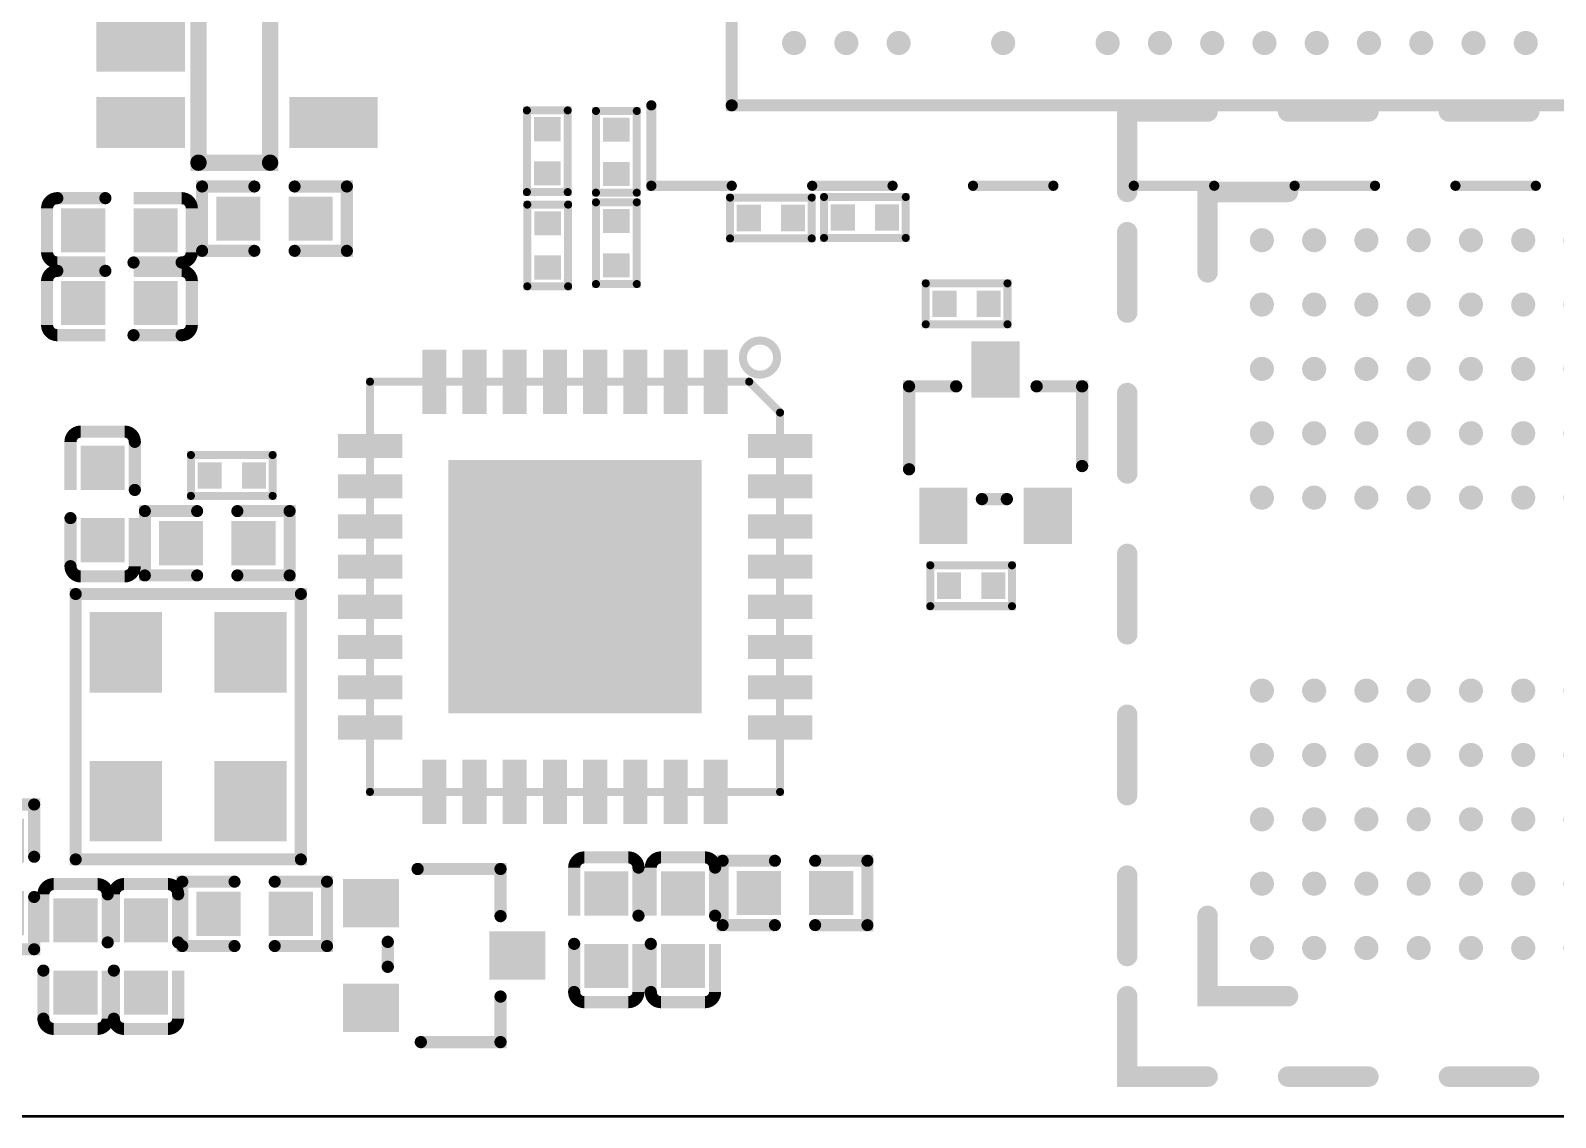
# Model space of a CAD drawing. Extents: x -0.2 to 69.5, y 0 to 51.5.
# Drawn here: x 22.91 to 41.88, y 0.01 to 13.52 of the extents above; entities that cross this region are included whole.
import ezdxf

# ---------------------------------------------------------------- set-up
doc = ezdxf.new("R2010")
doc.units = 0
for name, color, linetype in [('2D_LINE_00', 253, 'CONTINUOUS'), ('DRIL_NPLTE_THRU_01', 255, 'CONTINUOUS'), ('DRIL_PLTE_THRU_01', 255, 'CONTINUOUS'), ('PADS_INNER', 253, 'CONTINUOUS'), ('PADS_TOP', 253, 'CONTINUOUS'), ('PART_TOP_2DLINE_00', 1, 'CONTINUOUS'), ('PART_TOP_2DLINE_01', 1, 'CONTINUOUS'), ('PART_TOP_2DLINE_126', 255, 'CONTINUOUS')]:
    doc.layers.add(name, color=color, linetype=linetype)

# ---------------------------------------------------------------- blocks, each defined once
blk = doc.blocks.new('DRAWING_551')
at = {"layer": '2D_LINE_00', "const_width": 0.03}
blk.add_lwpolyline([(8.386, -18.085), (-60.014, -18.085, -0.414214), (-60.613, -17.485), (-60.613, 4.916), (-59.513, 4.916, 0.414214), (-58.863, 5.565), (-58.863, 8.265, 0.414214), (-59.513, 8.915), (-60.613, 8.915), (-60.613, 26.316, -0.414214), (-60.014, 26.915), (-30.063, 26.915, -0.413192), (-29.815, 26.667), (-29.815, 23.399, 0.967377), (-28.813, 23.399), (-28.813, 26.665, -0.414214), (-28.563, 26.915), (8.386, 26.915, -0.414214)], format="xyb", dxfattribs=at)
blk = doc.blocks.new('SMOOTH_0$2032')
at = {"const_width": 0.1016}
blk.add_lwpolyline([(-0.0508, 0, 1), (0.0508, 0, 1)], format="xyb", close=True, dxfattribs=at)
blk = doc.blocks.new('PART_BODY_TOP_495')
at = {"layer": 'PART_TOP_2DLINE_00', "const_width": 0.203}
blk.add_lwpolyline([(-0.41, -1.45), (0.48, -1.45), (0.48, 1.45), (-0.41, 1.45)], close=True, dxfattribs=at)
blk.add_lwpolyline([(0.44, -1.02), (0.03, -1.43)], dxfattribs=at)
at = {"layer": 'PART_TOP_2DLINE_00'}
for p in [(-0.41, 1.45), (0.48, 1.45), (0.44, -1.02), (-0.41, -1.45), (0.03, -1.43), (0.48, -1.45)]:
    blk.add_blockref('SMOOTH_0$2032', p, dxfattribs=at)
blk = doc.blocks.new('DRIL_HOLE_0')
blk.add_lwpolyline([(0, 0, 1), (0, 0, 1)], format="xyb", close=True)
blk = doc.blocks.new('PAD_0')
blk.add_lwpolyline([(0, 0, 1), (0, 0, 1)], format="xyb", close=True)
blk = doc.blocks.new('PAD_1')
at = {"const_width": 0.635}
blk.add_lwpolyline([(-0.55, 0), (0.55, 0)], dxfattribs=at)
blk = doc.blocks.new('STK_TOP_26')
at = {"layer": 'DRIL_PLTE_THRU_01'}
blk.add_blockref('DRIL_HOLE_0', (0, 0), dxfattribs=at)
at = {"layer": 'PADS_INNER'}
blk.add_blockref('PAD_0', (0, 0), dxfattribs=at)
at = {"layer": 'PADS_TOP'}
blk.add_blockref('PAD_1', (0, 0), dxfattribs=at)
blk = doc.blocks.new('SYM_TOP_22')
for name, p in [('PART_BODY_TOP_495', (0, 0)), ('STK_TOP_26', (-1.2, 0.95)), ('STK_TOP_26', (1.2, 0.95)), ('STK_TOP_26', (1.2, 0)), ('STK_TOP_26', (-1.2, -0.95)), ('STK_TOP_26', (1.2, -0.95))]:
    blk.add_blockref(name, p)
blk = doc.blocks.new('PART_TOP_92')
blk.add_blockref('SYM_TOP_22', (0, 0))
blk = doc.blocks.new('SMOOTH_0$1')
at = {"const_width": 0.05}
blk.add_lwpolyline([(-0.025, 0, 1), (0.025, 0, 1)], format="xyb", close=True, dxfattribs=at)
blk = doc.blocks.new('PART_BODY_TOP_725')
at = {"layer": 'PART_TOP_2DLINE_01', "const_width": 0.1}
blk.add_lwpolyline([(-3.062132, 2.3, 1), (-2.637868, 2.3, 1)], format="xyb", close=True, dxfattribs=at)
blk.add_lwpolyline([(-2.55, 2.166), (-2.166, 2.55), (2.55, 2.55), (2.55, -2.55), (-2.55, -2.55)], close=True, dxfattribs=at)
at = {"layer": 'PART_TOP_2DLINE_01'}
for p in [(-2.166, 2.55), (2.55, 2.55), (-2.55, 2.166), (-2.55, -2.55), (2.55, -2.55)]:
    blk.add_blockref('SMOOTH_0$1', p, dxfattribs=at)
blk = doc.blocks.new('PAD_17')
at = {"const_width": 0.3}
blk.add_lwpolyline([(-0.4, 0), (0.4, 0)], dxfattribs=at)
blk = doc.blocks.new('STK_TOP_70')
at = {"layer": 'DRIL_NPLTE_THRU_01'}
blk.add_blockref('DRIL_HOLE_0', (0, 0), dxfattribs=at)
at = {"layer": 'PADS_INNER'}
blk.add_blockref('PAD_0', (0, 0), dxfattribs=at)
at = {"layer": 'PADS_TOP'}
blk.add_blockref('PAD_17', (0, 0), dxfattribs=at)
blk = doc.blocks.new('STK_TOP_71')
at = {"layer": 'DRIL_NPLTE_THRU_01'}
blk.add_blockref('DRIL_HOLE_0', (0, 0), dxfattribs=at)
at = {"layer": 'PADS_INNER'}
blk.add_blockref('PAD_0', (0, 0), dxfattribs=at)
at = {"layer": 'PADS_TOP', "rotation": 90}
blk.add_blockref('PAD_17', (0, 0), dxfattribs=at)
blk = doc.blocks.new('PAD_18')
at = {"const_width": 3.15}
blk.add_lwpolyline([(-1.575, 0), (1.575, 0)], dxfattribs=at)
blk = doc.blocks.new('STK_TOP_72')
at = {"layer": 'DRIL_NPLTE_THRU_01'}
blk.add_blockref('DRIL_HOLE_0', (0, 0), dxfattribs=at)
at = {"layer": 'PADS_INNER'}
blk.add_blockref('PAD_0', (0, 0), dxfattribs=at)
at = {"layer": 'PADS_TOP', "rotation": 90}
blk.add_blockref('PAD_18', (0, 0), dxfattribs=at)
blk = doc.blocks.new('SYM_TOP_39')
for name, p in [('STK_TOP_71', (-1.75, 2.55)), ('STK_TOP_72', (0, 0)), ('STK_TOP_71', (-1.25, 2.55)), ('STK_TOP_71', (-0.75, 2.55)), ('STK_TOP_71', (-0.25, 2.55)), ('STK_TOP_71', (0.25, 2.55)), ('STK_TOP_71', (0.75, 2.55)), ('STK_TOP_71', (1.25, 2.55)), ('STK_TOP_71', (1.75, 2.55)), ('PART_BODY_TOP_725', (0, 0)), ('STK_TOP_70', (-2.55, 1.75)), ('STK_TOP_70', (2.55, 1.75)), ('STK_TOP_70', (-2.55, 1.25)), ('STK_TOP_70', (2.55, 1.25)), ('STK_TOP_70', (-2.55, 0.75)), ('STK_TOP_70', (2.55, 0.75)), ('STK_TOP_70', (-2.55, 0.25)), ('STK_TOP_70', (2.55, 0.25)), ('STK_TOP_70', (-2.55, -0.25)), ('STK_TOP_70', (2.55, -0.25)), ('STK_TOP_70', (-2.55, -0.75)), ('STK_TOP_70', (2.55, -0.75)), ('STK_TOP_70', (-2.55, -1.25)), ('STK_TOP_70', (2.55, -1.25)), ('STK_TOP_70', (-2.55, -1.75)), ('STK_TOP_70', (2.55, -1.75)), ('STK_TOP_71', (-1.75, -2.55)), ('STK_TOP_71', (-1.25, -2.55)), ('STK_TOP_71', (-0.75, -2.55)), ('STK_TOP_71', (-0.25, -2.55)), ('STK_TOP_71', (0.25, -2.55)), ('STK_TOP_71', (0.75, -2.55)), ('STK_TOP_71', (1.25, -2.55)), ('STK_TOP_71', (1.75, -2.55))]:
    blk.add_blockref(name, p)
blk = doc.blocks.new('PART_TOP_242')
blk.add_blockref('SYM_TOP_39', (0, 0))
blk = doc.blocks.new('SMOOTH_0$15')
at = {"const_width": 0.075}
blk.add_lwpolyline([(-0.0375, 0, 1), (0.0375, 0, 1)], format="xyb", close=True, dxfattribs=at)
blk = doc.blocks.new('PART_BODY_TOP_494')
at = {"layer": 'PART_TOP_2DLINE_01', "const_width": 0.15}
blk.add_lwpolyline([(-1.65, 1.4), (1.65, 1.4), (1.65, -1.4), (-1.65, -1.4)], close=True, dxfattribs=at)
at = {"layer": 'PART_TOP_2DLINE_01'}
for p in [(-1.65, 1.4), (1.65, 1.4), (-1.65, -1.4), (1.65, -1.4)]:
    blk.add_blockref('SMOOTH_0$15', p, dxfattribs=at)
blk = doc.blocks.new('PAD_5')
at = {"const_width": 0.9}
blk.add_lwpolyline([(-0.5, 0), (0.5, 0)], dxfattribs=at)
blk = doc.blocks.new('STK_TOP_25')
at = {"layer": 'DRIL_PLTE_THRU_01'}
blk.add_blockref('DRIL_HOLE_0', (0, 0), dxfattribs=at)
at = {"layer": 'PADS_INNER'}
blk.add_blockref('PAD_0', (0, 0), dxfattribs=at)
at = {"layer": 'PADS_TOP'}
blk.add_blockref('PAD_5', (0, 0), dxfattribs=at)
blk = doc.blocks.new('SYM_TOP_21')
for name, p in [('PART_BODY_TOP_494', (0, 0)), ('STK_TOP_25', (-0.92507, 0.77495)), ('STK_TOP_25', (0.92507, 0.77495)), ('STK_TOP_25', (-0.92507, -0.77495)), ('STK_TOP_25', (0.92507, -0.77495))]:
    blk.add_blockref(name, p)
blk = doc.blocks.new('PART_TOP_243')
blk.add_blockref('SYM_TOP_21', (0, 0))
blk = doc.blocks.new('SMOOTH_0$150114')
at = {"const_width": 0.075057}
blk.add_lwpolyline([(-0.037528, 0, 1), (0.037528, 0, 1)], format="xyb", close=True, dxfattribs=at)
blk = doc.blocks.new('PART_BODY_TOP_724')
at = {"layer": 'PART_TOP_2DLINE_126', "const_width": 0.15}
for points in [[(-0.25, 0.4), (-0.9, 0.4), (-0.9, -0.4), (-0.25, -0.4)], [(0.25, 0.4), (0.9, 0.4), (0.9, -0.4), (0.25, -0.4)]]:
    blk.add_lwpolyline(points, dxfattribs=at)
at = {"layer": 'PART_TOP_2DLINE_126'}
for p in [(-0.9, 0.4), (-0.25, 0.4), (0.25, 0.4), (0.9, 0.4), (-0.9, -0.4), (-0.25, -0.4), (0.25, -0.4), (0.9, -0.4)]:
    blk.add_blockref('SMOOTH_0$150114', p, dxfattribs=at)
blk = doc.blocks.new('PAD_19')
at = {"const_width": 0.55}
blk.add_lwpolyline([(-0.275, 0), (0.275, 0)], dxfattribs=at)
blk = doc.blocks.new('STK_TOP_112')
at = {"layer": 'DRIL_PLTE_THRU_01'}
blk.add_blockref('DRIL_HOLE_0', (0, 0), dxfattribs=at)
at = {"layer": 'PADS_INNER'}
blk.add_blockref('PAD_0', (0, 0), dxfattribs=at)
at = {"layer": 'PADS_TOP'}
blk.add_blockref('PAD_19', (0, 0), dxfattribs=at)
blk = doc.blocks.new('SYM_TOP_38')
for name, p in [('PART_BODY_TOP_724', (0, 0)), ('STK_TOP_112', (-0.450088, 0)), ('STK_TOP_112', (0.450088, 0))]:
    blk.add_blockref(name, p)
blk = doc.blocks.new('PART_TOP_252')
blk.add_blockref('SYM_TOP_38', (0, 0))
blk = doc.blocks.new('PART_TOP_253')
blk.add_blockref('SYM_TOP_38', (0, 0))
blk = doc.blocks.new('PART_TOP_254')
blk.add_blockref('SYM_TOP_38', (0, 0))
blk = doc.blocks.new('SMOOTH_0$1524')
at = {"const_width": 0.0762}
blk.add_lwpolyline([(-0.0381, 0, 1), (0.0381, 0, 1)], format="xyb", close=True, dxfattribs=at)
blk = doc.blocks.new('PART_BODY_TOP_730')
at = {"layer": 'PART_TOP_2DLINE_01', "const_width": 0.1524}
for points in [[(-0.701294, 0.51), (-0.701294, 1.076198), (0.29, 1.076198)], [(0.70104, -0.17), (0.70104, 0.14)], [(-0.701294, -0.49), (-0.701294, -1.076198), (0.33, -1.076198)]]:
    blk.add_lwpolyline(points, dxfattribs=at)
at = {"layer": 'PART_TOP_2DLINE_01'}
for p in [(-0.701294, 1.076198), (0.29, 1.076198), (-0.701294, 0.51), (0.70104, 0.14), (0.70104, -0.17), (-0.701294, -0.49), (-0.701294, -1.076198), (0.33, -1.076198)]:
    blk.add_blockref('SMOOTH_0$1524', p, dxfattribs=at)
blk = doc.blocks.new('PAD_20')
at = {"const_width": 0.6}
blk.add_lwpolyline([(-0.35, 0), (0.35, 0)], dxfattribs=at)
blk = doc.blocks.new('STK_TOP_114')
at = {"layer": 'DRIL_PLTE_THRU_01'}
blk.add_blockref('DRIL_HOLE_0', (0, 0), dxfattribs=at)
at = {"layer": 'PADS_INNER'}
blk.add_blockref('PAD_0', (0, 0), dxfattribs=at)
at = {"layer": 'PADS_TOP'}
blk.add_blockref('PAD_20', (0, 0), dxfattribs=at)
blk = doc.blocks.new('SYM_TOP_44')
for name, p in [('PART_BODY_TOP_730', (0, 0)), ('STK_TOP_114', (0.909828, 0.649986)), ('STK_TOP_114', (-0.910082, 0)), ('STK_TOP_114', (0.909828, -0.649986))]:
    blk.add_blockref(name, p)
blk = doc.blocks.new('PART_TOP_268')
blk.add_blockref('SYM_TOP_44', (0, 0))
blk = doc.blocks.new('PART_TOP_277')
blk.add_blockref('SYM_TOP_44', (0, 0))
blk = doc.blocks.new('PART_TOP_282')
blk.add_blockref('SYM_TOP_38', (0, 0))
blk = doc.blocks.new('PART_TOP_283')
blk.add_blockref('SYM_TOP_38', (0, 0))
blk = doc.blocks.new('SMOOTH_0$10008')
at = {"const_width": 0.05004}
blk.add_lwpolyline([(-0.02502, 0, 1), (0.02502, 0, 1)], format="xyb", close=True, dxfattribs=at)
blk = doc.blocks.new('PART_BODY_TOP_497')
at = {"layer": 'PART_TOP_2DLINE_126', "const_width": 0.1}
blk.add_lwpolyline([(-0.508, -0.254), (-0.508, 0.254), (0.508, 0.254), (0.508, -0.254)], close=True, dxfattribs=at)
at = {"layer": 'PART_TOP_2DLINE_126'}
for p in [(-0.508, 0.254), (0.508, 0.254), (-0.508, -0.254), (0.508, -0.254)]:
    blk.add_blockref('SMOOTH_0$10008', p, dxfattribs=at)
blk = doc.blocks.new('PAD_6')
at = {"const_width": 0.3}
blk.add_lwpolyline([(-0.165, 0), (0.165, 0)], dxfattribs=at)
blk = doc.blocks.new('STK_TOP_162')
at = {"layer": 'DRIL_PLTE_THRU_01'}
blk.add_blockref('DRIL_HOLE_0', (0, 0), dxfattribs=at)
at = {"layer": 'PADS_INNER'}
blk.add_blockref('PAD_0', (0, 0), dxfattribs=at)
at = {"layer": 'PADS_TOP', "rotation": 90}
blk.add_blockref('PAD_6', (0, 0), dxfattribs=at)
blk = doc.blocks.new('SYM_TOP_24')
for name, p in [('PART_BODY_TOP_497', (0, 0)), ('STK_TOP_162', (-0.275, 0)), ('STK_TOP_162', (0.275, 0))]:
    blk.add_blockref(name, p)
blk = doc.blocks.new('PART_TOP_347')
blk.add_blockref('SYM_TOP_24', (0, 0))
blk = doc.blocks.new('PART_TOP_348')
blk.add_blockref('SYM_TOP_24', (0, 0))
blk = doc.blocks.new('PART_TOP_349')
blk.add_blockref('SYM_TOP_24', (0, 0))
blk = doc.blocks.new('PART_TOP_350')
blk.add_blockref('SYM_TOP_24', (0, 0))
blk = doc.blocks.new('PART_TOP_351')
blk.add_blockref('SYM_TOP_24', (0, 0))
blk = doc.blocks.new('PART_TOP_352')
blk.add_blockref('SYM_TOP_24', (0, 0))
blk = doc.blocks.new('PART_TOP_353')
blk.add_blockref('SYM_TOP_24', (0, 0))
blk = doc.blocks.new('PART_TOP_354')
blk.add_blockref('SYM_TOP_24', (0, 0))
blk = doc.blocks.new('SMOOTH_0$15011')
at = {"const_width": 0.0751}
blk.add_lwpolyline([(-0.038, 0, 1), (0.038, 0, 1)], format="xyb", close=True, dxfattribs=at)
blk = doc.blocks.new('PART_BODY_TOP_753')
at = {"layer": 'PART_TOP_2DLINE_126', "const_width": 0.15}
for points in [[(-0.175, 0.4), (-0.773, 0.4, 0.414214), (-0.9, 0.273), (-0.9, -0.273, 0.414214), (-0.773, -0.4), (-0.175, -0.4)], [(0.175, -0.4), (0.773, -0.4, 0.414214), (0.9, -0.273), (0.9, 0.273, 0.414214), (0.773, 0.4), (0.175, 0.4)]]:
    blk.add_lwpolyline(points, format="xyb", dxfattribs=at)
at = {"layer": 'PART_TOP_2DLINE_126'}
for p in [(-0.773, 0.4), (-0.175, 0.4), (0.175, -0.4), (0.773, -0.4)]:
    blk.add_blockref('SMOOTH_0$15011', p, dxfattribs=at)
blk = doc.blocks.new('PAD_28')
at = {"const_width": 0.55}
blk.add_lwpolyline([(-0.275, 0), (0.275, 0)], dxfattribs=at)
blk = doc.blocks.new('STK_TOP_108')
at = {"layer": 'DRIL_PLTE_THRU_01'}
blk.add_blockref('DRIL_HOLE_0', (0, 0), dxfattribs=at)
at = {"layer": 'PADS_INNER'}
blk.add_blockref('PAD_0', (0, 0), dxfattribs=at)
at = {"layer": 'PADS_TOP', "rotation": 90}
blk.add_blockref('PAD_28', (0, 0), dxfattribs=at)
blk = doc.blocks.new('SYM_TOP_55')
for name, p in [('PART_BODY_TOP_753', (0, 0)), ('STK_TOP_108', (-0.450088, 0)), ('STK_TOP_108', (0.450088, 0))]:
    blk.add_blockref(name, p)
blk = doc.blocks.new('PART_TOP_355')
blk.add_blockref('SYM_TOP_55', (0, 0))
blk = doc.blocks.new('PART_TOP_356')
blk.add_blockref('SYM_TOP_55', (0, 0))
blk = doc.blocks.new('PART_TOP_357')
blk.add_blockref('SYM_TOP_55', (0, 0))
blk = doc.blocks.new('PART_TOP_358')
blk.add_blockref('SYM_TOP_55', (0, 0))
blk = doc.blocks.new('SMOOTH_0$127')
at = {"const_width": 0.0635}
blk.add_lwpolyline([(-0.03175, 0, 1), (0.03175, 0, 1)], format="xyb", close=True, dxfattribs=at)
blk = doc.blocks.new('PART_BODY_TOP_713')
at = {"layer": 'PART_TOP_2DLINE_01', "const_width": 0.127}
for points in [[(2.5, 12.5), (1.5, 12.5)], [(4.5, 12.5), (3.5, 12.5)], [(6.5, 12.5), (5.5, 12.5)], [(8.5, 12.5), (7.5, 12.5)], [(10.5, 12.5), (9.5, 12.5)], [(11.5, 12.5), (12.5, 12.5), (12.5, 11.5)]]:
    blk.add_lwpolyline(points, dxfattribs=at)
at = {"layer": 'PART_TOP_2DLINE_01', "const_width": 0.15}
blk.add_lwpolyline([(-11.5, -11.5), (-11.5, 11.5), (11.5, 11.5), (11.5, -11.5)], close=True, dxfattribs=at)
at = {"layer": 'PART_TOP_2DLINE_01'}
for name, p in [('SMOOTH_0$127', (1.5, 12.5)), ('SMOOTH_0$127', (2.5, 12.5)), ('SMOOTH_0$127', (3.5, 12.5)), ('SMOOTH_0$127', (4.5, 12.5)), ('SMOOTH_0$127', (5.5, 12.5)), ('SMOOTH_0$127', (6.5, 12.5)), ('SMOOTH_0$127', (7.5, 12.5)), ('SMOOTH_0$127', (8.5, 12.5)), ('SMOOTH_0$127', (9.5, 12.5)), ('SMOOTH_0$127', (10.5, 12.5)), ('SMOOTH_0$127', (11.5, 12.5)), ('SMOOTH_0$127', (12.5, 12.5)), ('SMOOTH_0$150114', (11.5, 11.5)), ('SMOOTH_0$127', (12.5, 11.5))]:
    blk.add_blockref(name, p, dxfattribs=at)
blk = doc.blocks.new('PAD_39')
at = {"const_width": 0.15}
blk.add_lwpolyline([(0, -0.075, 1), (0, 0.075, 1)], format="xyb", close=True, dxfattribs=at)
blk = doc.blocks.new('STK_TOP_239')
at = {"layer": 'DRIL_PLTE_THRU_01'}
blk.add_blockref('DRIL_HOLE_0', (0, 0), dxfattribs=at)
at = {"layer": 'PADS_INNER'}
blk.add_blockref('PAD_0', (0, 0), dxfattribs=at)
at = {"layer": 'PADS_TOP'}
blk.add_blockref('PAD_39', (0, 0), dxfattribs=at)
blk = doc.blocks.new('SYM_TOP_36')
for name, p in [('PART_BODY_TOP_713', (0, 0)), ('STK_TOP_239', (1.625, 10.725)), ('STK_TOP_239', (2.275, 10.725)), ('STK_TOP_239', (2.925, 10.725)), ('STK_TOP_239', (3.575, 10.725)), ('STK_TOP_239', (4.225, 10.725)), ('STK_TOP_239', (4.875, 10.725)), ('STK_TOP_239', (5.525, 10.725)), ('STK_TOP_239', (6.175, 10.725)), ('STK_TOP_239', (6.825, 10.725)), ('STK_TOP_239', (8.125, 10.725)), ('STK_TOP_239', (9.425, 10.725)), ('STK_TOP_239', (10.075, 10.725)), ('STK_TOP_239', (10.725, 10.725))]:
    blk.add_blockref(name, p)
blk = doc.blocks.new('PART_TOP_589')
blk.add_blockref('SYM_TOP_36', (0, 0))
blk = doc.blocks.new('SMOOTH_0$254')
at = {"const_width": 0.127}
blk.add_lwpolyline([(-0.0635, 0, 1), (0.0635, 0, 1)], format="xyb", close=True, dxfattribs=at)
blk = doc.blocks.new('PART_BODY_TOP_714')
at = {"layer": 'PART_TOP_2DLINE_01', "const_width": 0.254}
for points in [[(-4.705, 8.495), (-5.705, 8.495), (-6.012, 8.188), (-6.012, 7.188)], [(-3.8, 8.5), (-2.8, 8.5)], [(-2.2, 8.5), (-1.2, 8.5)], [(-0.5, 8.5), (0.5, 8.5)], [(1.5, 8.5), (2.5, 8.5)], [(3.5, 8.5), (4.5, 8.5)], [(5, 8.5), (6, 8.5), (6, 7.5)], [(-5, 6.5), (-5, 7.5), (-4, 7.5)], [(5, 6.5), (5, 7.5), (4, 7.5)], [(6, 6.5), (6, 5.5)], [(-6, 6.2), (-6, 5.2)], [(-6, 4.5), (-6, 3.5)], [(6, 4.5), (6, 3.5)], [(-6, 2.5), (-6, 1.5)], [(6, 2.5), (6, 1.5)], [(-6, 0.5), (-6, -0.5)], [(6, 0.5), (6, -0.5)], [(-6, -1.5), (-6, -2.5)], [(6, -1.5), (6, -2.5)], [(-6, -3.5), (-6, -4.5)], [(6, -3.5), (6, -4.5)], [(-6, -5.5), (-6, -6.5)], [(6, -5.5), (6, -6.5)], [(-5, -6.5), (-5, -7.5), (-4, -7.5)], [(4, -7.5), (5, -7.5), (5, -6.5)], [(-5, -8.5), (-6, -8.5), (-6, -7.5)], [(6, -7.5), (6, -8.5), (5, -8.5)], [(-4.5, -8.5), (-3.5, -8.5)], [(-2.5, -8.5), (-1.5, -8.5)], [(-0.5, -8.5), (0.5, -8.5)], [(1.5, -8.5), (2.5, -8.5)], [(3.5, -8.5), (4.5, -8.5)]]:
    blk.add_lwpolyline(points, dxfattribs=at)
blk.add_lwpolyline([(-5.695, 7.006, 1), (-5.385, 7.006, 1)], format="xyb", close=True, dxfattribs=at)
at = {"layer": 'PART_TOP_2DLINE_01'}
for p in [(-5.705, 8.495), (-4.705, 8.495), (-3.8, 8.5), (-2.8, 8.5), (-2.2, 8.5), (-1.2, 8.5), (-0.5, 8.5), (0.5, 8.5), (1.5, 8.5), (2.5, 8.5), (3.5, 8.5), (4.5, 8.5), (5, 8.5), (6, 8.5), (-6.012, 8.188), (-5, 7.5), (-4, 7.5), (4, 7.5), (5, 7.5), (6, 7.5), (-6.012, 7.188), (-5, 6.5), (5, 6.5), (6, 6.5), (-6, 6.2), (6, 5.5), (-6, 5.2), (-6, 4.5), (6, 4.5), (-6, 3.5), (6, 3.5), (-6, 2.5), (6, 2.5), (-6, 1.5), (6, 1.5), (-6, 0.5), (6, 0.5), (-6, -0.5), (6, -0.5), (-6, -1.5), (6, -1.5), (-6, -2.5), (6, -2.5), (-6, -3.5), (6, -3.5), (-6, -4.5), (6, -4.5), (-6, -5.5), (6, -5.5), (-6, -6.5), (-5, -6.5), (5, -6.5), (6, -6.5), (-6, -7.5), (-5, -7.5), (-4, -7.5), (4, -7.5), (5, -7.5), (6, -7.5), (-6, -8.5), (-5, -8.5), (-4.5, -8.5), (-3.5, -8.5), (-2.5, -8.5), (-1.5, -8.5), (-0.5, -8.5), (0.5, -8.5), (1.5, -8.5), (2.5, -8.5), (3.5, -8.5), (4.5, -8.5), (5, -8.5), (6, -8.5)]:
    blk.add_blockref('SMOOTH_0$254', p, dxfattribs=at)
blk = doc.blocks.new('SYM_TOP_37')
for name, p in [('PART_BODY_TOP_714', (0, 0)), ('STK_TOP_239', (-4.4, 6.825)), ('STK_TOP_239', (-3.6, 6.825)), ('STK_TOP_239', (-2.8, 6.825)), ('STK_TOP_239', (-2, 6.825)), ('STK_TOP_239', (-1.2, 6.825)), ('STK_TOP_239', (1.2, 6.825)), ('STK_TOP_239', (2, 6.825)), ('STK_TOP_239', (2.8, 6.825)), ('STK_TOP_239', (3.6, 6.825)), ('STK_TOP_239', (4.4, 6.825)), ('STK_TOP_239', (-4.4, 6.175)), ('STK_TOP_239', (-3.6, 6.175)), ('STK_TOP_239', (-2.8, 6.175)), ('STK_TOP_239', (-2, 6.175)), ('STK_TOP_239', (-1.2, 6.175)), ('STK_TOP_239', (1.2, 6.175)), ('STK_TOP_239', (2, 6.175)), ('STK_TOP_239', (2.8, 6.175)), ('STK_TOP_239', (3.6, 6.175)), ('STK_TOP_239', (4.4, 6.175)), ('STK_TOP_239', (-4.4, 5.525)), ('STK_TOP_239', (-3.6, 5.525)), ('STK_TOP_239', (-2.8, 5.525)), ('STK_TOP_239', (-2, 5.525)), ('STK_TOP_239', (-1.2, 5.525)), ('STK_TOP_239', (1.2, 5.525)), ('STK_TOP_239', (2, 5.525)), ('STK_TOP_239', (2.8, 5.525)), ('STK_TOP_239', (3.6, 5.525)), ('STK_TOP_239', (4.4, 5.525)), ('STK_TOP_239', (-4.4, 4.875)), ('STK_TOP_239', (-3.6, 4.875)), ('STK_TOP_239', (-2.8, 4.875)), ('STK_TOP_239', (-2, 4.875)), ('STK_TOP_239', (-1.2, 4.875)), ('STK_TOP_239', (1.2, 4.875)), ('STK_TOP_239', (2, 4.875)), ('STK_TOP_239', (2.8, 4.875)), ('STK_TOP_239', (3.6, 4.875)), ('STK_TOP_239', (4.4, 4.875)), ('STK_TOP_239', (-4.4, 4.225)), ('STK_TOP_239', (-3.6, 4.225)), ('STK_TOP_239', (-2.8, 4.225)), ('STK_TOP_239', (-2, 4.225)), ('STK_TOP_239', (-1.2, 4.225)), ('STK_TOP_239', (1.2, 4.225)), ('STK_TOP_239', (2, 4.225)), ('STK_TOP_239', (2.8, 4.225)), ('STK_TOP_239', (3.6, 4.225)), ('STK_TOP_239', (4.4, 4.225)), ('STK_TOP_239', (-4.4, 3.575)), ('STK_TOP_239', (-3.6, 3.575)), ('STK_TOP_239', (-2.8, 3.575)), ('STK_TOP_239', (-2, 3.575)), ('STK_TOP_239', (-1.2, 3.575)), ('STK_TOP_239', (1.2, 3.575)), ('STK_TOP_239', (2, 3.575)), ('STK_TOP_239', (2.8, 3.575)), ('STK_TOP_239', (3.6, 3.575)), ('STK_TOP_239', (4.4, 3.575)), ('STK_TOP_239', (-4.4, 2.925)), ('STK_TOP_239', (-3.6, 2.925)), ('STK_TOP_239', (-2.8, 2.925)), ('STK_TOP_239', (-2, 2.925)), ('STK_TOP_239', (-1.2, 2.925)), ('STK_TOP_239', (1.2, 2.925)), ('STK_TOP_239', (2, 2.925)), ('STK_TOP_239', (2.8, 2.925)), ('STK_TOP_239', (3.6, 2.925)), ('STK_TOP_239', (4.4, 2.925)), ('STK_TOP_239', (-4.4, 2.275)), ('STK_TOP_239', (-3.6, 2.275)), ('STK_TOP_239', (-2.8, 2.275)), ('STK_TOP_239', (-2, 2.275)), ('STK_TOP_239', (-1.2, 2.275)), ('STK_TOP_239', (1.2, 2.275)), ('STK_TOP_239', (2, 2.275)), ('STK_TOP_239', (2.8, 2.275)), ('STK_TOP_239', (3.6, 2.275)), ('STK_TOP_239', (4.4, 2.275)), ('STK_TOP_239', (-4.4, 1.625)), ('STK_TOP_239', (-3.6, 1.625)), ('STK_TOP_239', (-2.8, 1.625)), ('STK_TOP_239', (-2, 1.625)), ('STK_TOP_239', (-1.2, 1.625)), ('STK_TOP_239', (1.2, 1.625)), ('STK_TOP_239', (2, 1.625)), ('STK_TOP_239', (2.8, 1.625)), ('STK_TOP_239', (3.6, 1.625)), ('STK_TOP_239', (4.4, 1.625)), ('STK_TOP_239', (-4.4, 0.975)), ('STK_TOP_239', (-3.6, 0.975)), ('STK_TOP_239', (-2.8, 0.975)), ('STK_TOP_239', (-2, 0.975)), ('STK_TOP_239', (-1.2, 0.975)), ('STK_TOP_239', (1.2, 0.975)), ('STK_TOP_239', (2, 0.975)), ('STK_TOP_239', (2.8, 0.975)), ('STK_TOP_239', (3.6, 0.975)), ('STK_TOP_239', (4.4, 0.975)), ('STK_TOP_239', (-4.4, -0.975)), ('STK_TOP_239', (-3.6, -0.975)), ('STK_TOP_239', (-2.8, -0.975)), ('STK_TOP_239', (-2, -0.975)), ('STK_TOP_239', (-1.2, -0.975)), ('STK_TOP_239', (1.2, -0.975)), ('STK_TOP_239', (2, -0.975)), ('STK_TOP_239', (2.8, -0.975)), ('STK_TOP_239', (3.6, -0.975)), ('STK_TOP_239', (4.4, -0.975)), ('STK_TOP_239', (-4.4, -1.625)), ('STK_TOP_239', (-3.6, -1.625)), ('STK_TOP_239', (-2.8, -1.625)), ('STK_TOP_239', (-2, -1.625)), ('STK_TOP_239', (-1.2, -1.625)), ('STK_TOP_239', (1.2, -1.625)), ('STK_TOP_239', (2, -1.625)), ('STK_TOP_239', (2.8, -1.625)), ('STK_TOP_239', (3.6, -1.625)), ('STK_TOP_239', (4.4, -1.625)), ('STK_TOP_239', (-4.4, -2.275)), ('STK_TOP_239', (-3.6, -2.275)), ('STK_TOP_239', (-2.8, -2.275)), ('STK_TOP_239', (-2, -2.275)), ('STK_TOP_239', (-1.2, -2.275)), ('STK_TOP_239', (1.2, -2.275)), ('STK_TOP_239', (2, -2.275)), ('STK_TOP_239', (2.8, -2.275)), ('STK_TOP_239', (3.6, -2.275)), ('STK_TOP_239', (4.4, -2.275)), ('STK_TOP_239', (-4.4, -2.925)), ('STK_TOP_239', (-3.6, -2.925)), ('STK_TOP_239', (-2.8, -2.925)), ('STK_TOP_239', (-2, -2.925)), ('STK_TOP_239', (-1.2, -2.925)), ('STK_TOP_239', (1.2, -2.925)), ('STK_TOP_239', (2, -2.925)), ('STK_TOP_239', (2.8, -2.925)), ('STK_TOP_239', (3.6, -2.925)), ('STK_TOP_239', (4.4, -2.925)), ('STK_TOP_239', (-4.4, -3.575)), ('STK_TOP_239', (-3.6, -3.575)), ('STK_TOP_239', (-2.8, -3.575)), ('STK_TOP_239', (-2, -3.575)), ('STK_TOP_239', (-1.2, -3.575)), ('STK_TOP_239', (1.2, -3.575)), ('STK_TOP_239', (2, -3.575)), ('STK_TOP_239', (2.8, -3.575)), ('STK_TOP_239', (3.6, -3.575)), ('STK_TOP_239', (4.4, -3.575)), ('STK_TOP_239', (-4.4, -4.225)), ('STK_TOP_239', (-3.6, -4.225)), ('STK_TOP_239', (-2.8, -4.225)), ('STK_TOP_239', (-2, -4.225)), ('STK_TOP_239', (-1.2, -4.225)), ('STK_TOP_239', (1.2, -4.225)), ('STK_TOP_239', (2, -4.225)), ('STK_TOP_239', (2.8, -4.225)), ('STK_TOP_239', (3.6, -4.225)), ('STK_TOP_239', (4.4, -4.225)), ('STK_TOP_239', (-4.4, -4.875)), ('STK_TOP_239', (-3.6, -4.875)), ('STK_TOP_239', (-2.8, -4.875)), ('STK_TOP_239', (-2, -4.875)), ('STK_TOP_239', (-1.2, -4.875)), ('STK_TOP_239', (1.2, -4.875)), ('STK_TOP_239', (2, -4.875)), ('STK_TOP_239', (2.8, -4.875)), ('STK_TOP_239', (3.6, -4.875)), ('STK_TOP_239', (4.4, -4.875)), ('STK_TOP_239', (-4.4, -5.525)), ('STK_TOP_239', (-3.6, -5.525)), ('STK_TOP_239', (-2.8, -5.525)), ('STK_TOP_239', (-2, -5.525)), ('STK_TOP_239', (-1.2, -5.525)), ('STK_TOP_239', (1.2, -5.525)), ('STK_TOP_239', (2, -5.525)), ('STK_TOP_239', (2.8, -5.525)), ('STK_TOP_239', (3.6, -5.525)), ('STK_TOP_239', (4.4, -5.525)), ('STK_TOP_239', (-4.4, -6.175)), ('STK_TOP_239', (-3.6, -6.175)), ('STK_TOP_239', (-2.8, -6.175)), ('STK_TOP_239', (-2, -6.175)), ('STK_TOP_239', (-1.2, -6.175)), ('STK_TOP_239', (1.2, -6.175)), ('STK_TOP_239', (2, -6.175)), ('STK_TOP_239', (2.8, -6.175)), ('STK_TOP_239', (3.6, -6.175)), ('STK_TOP_239', (4.4, -6.175)), ('STK_TOP_239', (-4.4, -6.825)), ('STK_TOP_239', (-3.6, -6.825)), ('STK_TOP_239', (-2.8, -6.825)), ('STK_TOP_239', (-2, -6.825)), ('STK_TOP_239', (-1.2, -6.825)), ('STK_TOP_239', (1.2, -6.825)), ('STK_TOP_239', (2, -6.825)), ('STK_TOP_239', (2.8, -6.825)), ('STK_TOP_239', (3.6, -6.825)), ('STK_TOP_239', (4.4, -6.825))]:
    blk.add_blockref(name, p)
blk = doc.blocks.new('PART_TOP_594')
blk.add_blockref('SYM_TOP_37', (0, 0))
blk = doc.blocks.new('PART_TOP_598')
blk.add_blockref('SYM_TOP_55', (0, 0))
blk = doc.blocks.new('PART_TOP_599')
blk.add_blockref('SYM_TOP_55', (0, 0))
blk = doc.blocks.new('PART_TOP_600')
blk.add_blockref('SYM_TOP_55', (0, 0))
blk = doc.blocks.new('PART_TOP_602')
blk.add_blockref('SYM_TOP_24', (0, 0))

msp = doc.modelspace()

# ---------------------------------------------------------------- block references
for name, p in [('DRAWING_551', (60.465, 18.105)), ('PART_TOP_352', (33.287, 11.196)), ('PART_TOP_353', (34.552, 10.122)), ('PART_TOP_282', (25.232, 7.145)), ('PART_TOP_354', (34.608, 6.617)), ('PART_TOP_283', (25.697, 2.537))]:
    msp.add_blockref(name, p)
for name, p, rotation in [('PART_TOP_589', (43.131, 24.09), 180), ('PART_TOP_92', (25.479, 13.327), 180), ('PART_TOP_349', (29.337, 12.019), 90), ('PART_TOP_350', (30.196, 12.012), 90), ('PART_TOP_594', (45.049, 6.513), 270), ('PART_TOP_598', (24.016, 11.036), 180), ('PART_TOP_253', (25.944, 11.181), 180), ('PART_TOP_348', (29.342, 10.848), 90), ('PART_TOP_347', (30.196, 10.876), 90), ('PART_TOP_351', (32.118, 11.189), 180), ('PART_TOP_599', (24.016, 10.132), 180), ('PART_TOP_277', (34.912, 8.395), 270), ('PART_TOP_242', (29.682, 6.604), 270), ('PART_TOP_600', (23.807, 7.633), 90), ('PART_TOP_602', (25.413, 7.988), 180), ('PART_TOP_243', (24.872, 4.864), 90), ('PART_TOP_252', (22.555, 2.997), 270), ('PART_TOP_356', (30.071, 2.339), 270), ('PART_TOP_355', (31.024, 2.339), 270), ('PART_TOP_254', (32.418, 2.797), 180), ('PART_TOP_268', (28.054, 2.019), 180), ('PART_TOP_358', (23.47, 2.007), 270), ('PART_TOP_357', (24.346, 2.007), 270)]:
    msp.add_blockref(name, p, dxfattribs=dict(rotation=rotation))

doc.saveas('drawing.dxf')
